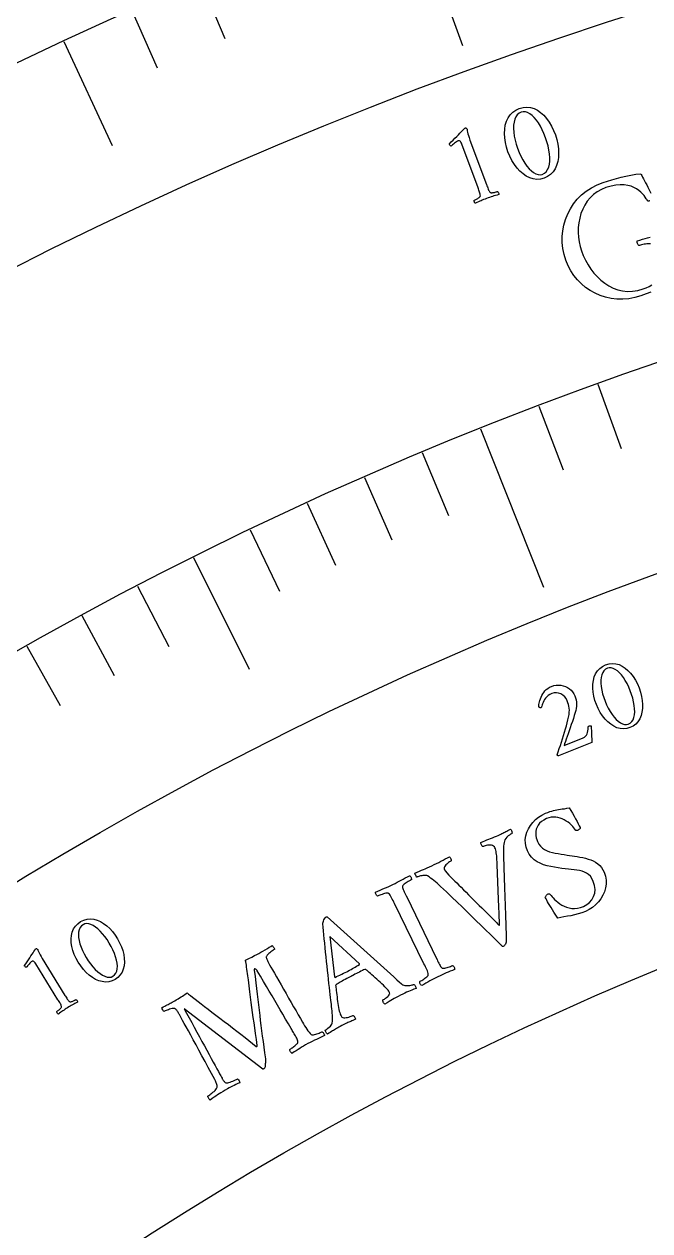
# Model space of a CAD drawing. Header units: millimetres. Extents: x -50 to 50, y -50 to 64.
# Drawn here: x -19.54 to -12.93, y 28.45 to 41.2 of the extents above; entities that cross this region are included whole.
import ezdxf

# ---------------------------------------------------------------- set-up
doc = ezdxf.new("R2010")
doc.units = ezdxf.units.MM
for name, color, linetype in [('ENGRAVE', 7, 'Continuous'), ('ENGRAVE_FINE', 8, 'Continuous'), ('TEXT', 5, 'Continuous')]:
    doc.layers.add(name, color=color, linetype=linetype)

msp = doc.modelspace()

# ---------------------------------------------------------------- linework, layer by layer
at = {"layer": 'ENGRAVE'}
for points in [[(-15.4764, 42.5211), (-14.9121, 40.9706)], [(-19.1235, 41.0104), (-18.6121, 39.9138)], [(-14.724, 36.9224), (-14.0573, 35.2505)], [(-17.7536, 35.565), (-17.1641, 34.384)]]:
    msp.add_lwpolyline(points, dxfattribs=at)
for radius in [49, 49, 47.6875, 45.25, 45.25, 43.325, 39.75, 39.75, 37.65, 33.75, 33.75]:
    msp.add_circle((0, 0), radius, dxfattribs=at)
at = {"layer": 'ENGRAVE_FINE'}
for points in [[(-17.6806, 41.6528), (-17.4227, 41.0453)], [(-18.4048, 41.3379), (-18.1364, 40.735)], [(-13.4833, 37.3934), (-13.2391, 36.716)], [(-14.1055, 37.1631), (-13.8501, 36.49)], [(-15.3385, 36.6714), (-15.0607, 36.0072)], [(-15.9489, 36.4101), (-15.66, 35.7506)], [(-16.555, 36.1386), (-16.2551, 35.484)], [(-17.1566, 35.8568), (-16.8458, 35.2074)], [(-18.3458, 35.2632), (-18.0135, 34.6245)], [(-18.9331, 34.9514), (-18.5901, 34.3183)], [(-19.5152, 34.6297), (-19.1617, 34.0025)]]:
    msp.add_lwpolyline(points, dxfattribs=at)
at = {"layer": 'TEXT'}
for points in [[(-14.3138, 40.3052), (-14.2734, 40.316), (-14.2339, 40.3194), (-14.1954, 40.3152), (-14.1579, 40.3037), (-14.1219, 40.2857), (-14.0879, 40.2623), (-14.0558, 40.2335), (-14.0257, 40.1993), (-13.9981, 40.1608), (-13.9734, 40.119), (-13.9516, 40.0741), (-13.9328, 40.0258), (-13.9176, 39.9763), (-13.9068, 39.9275), (-13.9004, 39.8794), (-13.8982, 39.8321), (-13.9006, 39.7865), (-13.9076, 39.7439), (-13.9194, 39.7043), (-13.9358, 39.6676), (-13.9571, 39.635), (-13.9837, 39.6078), (-14.0154, 39.5858), (-14.0524, 39.5691), (-14.0906, 39.5591), (-14.1285, 39.5563), (-14.166, 39.5608), (-14.2032, 39.5726), (-14.2394, 39.5906), (-14.2738, 39.6139), (-14.3064, 39.6424), (-14.3373, 39.6761), (-14.3658, 39.7142), (-14.3912, 39.7555), (-14.4137, 39.8001), (-14.4332, 39.8481), (-14.449, 39.8974), (-14.4604, 39.9461), (-14.4674, 39.9941), (-14.47, 40.0415), (-14.4679, 40.0871), (-14.4609, 40.1298), (-14.4489, 40.1695), (-14.432, 40.2063), (-14.4101, 40.239), (-14.3831, 40.2664), (-14.351, 40.2885), (-14.3138, 40.3052)], [(-14.2929, 40.2652), (-14.3154, 40.2541), (-14.3342, 40.2382), (-14.3493, 40.2173), (-14.3607, 40.1916), (-14.3686, 40.162), (-14.3732, 40.1293), (-14.3744, 40.0936), (-14.3723, 40.0549), (-14.367, 40.0141), (-14.3585, 39.9721), (-14.347, 39.9289), (-14.3324, 39.8845), (-14.3156, 39.8414), (-14.2971, 39.801), (-14.2769, 39.7633), (-14.2551, 39.7282), (-14.2323, 39.6966), (-14.2091, 39.6693), (-14.1856, 39.6463), (-14.1618, 39.6277), (-14.1382, 39.6142), (-14.1154, 39.6067), (-14.0933, 39.6051), (-14.072, 39.6096), (-14.0485, 39.6211), (-14.0291, 39.6376), (-14.014, 39.659), (-14.003, 39.6854), (-13.9959, 39.7157), (-13.9922, 39.7491), (-13.9919, 39.7856), (-13.9951, 39.8251), (-14.0013, 39.8666), (-14.0102, 39.909), (-14.0218, 39.9522), (-14.0361, 39.9963), (-14.0526, 40.0399), (-14.0707, 40.0804), (-14.0903, 40.1178), (-14.1113, 40.1522), (-14.1334, 40.1829), (-14.156, 40.2092), (-14.179, 40.2313), (-14.2026, 40.2491), (-14.2261, 40.2618), (-14.249, 40.2687), (-14.2713, 40.2699), (-14.2929, 40.2652)], [(-14.7491, 39.4685), (-14.9209, 39.9281), (-14.9254, 39.9392), (-14.9299, 39.9482), (-14.9344, 39.9551), (-14.9388, 39.9598), (-14.9434, 39.9627), (-14.9486, 39.9641), (-14.9543, 39.964), (-14.9605, 39.9623), (-14.9676, 39.959), (-14.9761, 39.954), (-14.9859, 39.9472), (-14.9971, 39.9386), (-15.0083, 39.9297), (-15.0179, 39.9217), (-15.0261, 39.9147), (-15.0328, 39.9086), (-15.039, 39.9112), (-15.0441, 39.9146), (-15.048, 39.9191), (-15.0508, 39.9244), (-15.0508, 39.9245), (-15.0509, 39.9247), (-15.051, 39.9251), (-15.0512, 39.9256), (-15.0519, 39.9277), (-15.0521, 39.9296), (-15.0518, 39.9311), (-15.0511, 39.9323), (-15.0316, 39.9516), (-15.0124, 39.9708), (-14.9935, 39.9901), (-14.9747, 40.0094), (-14.9569, 40.0278), (-14.9406, 40.0445), (-14.9258, 40.0596), (-14.9126, 40.073), (-14.9016, 40.084), (-14.8936, 40.0919), (-14.8886, 40.0968), (-14.8865, 40.0986), (-14.8842, 40.0994), (-14.8813, 40.1), (-14.8785, 40.0995), (-14.8759, 40.098), (-14.8733, 40.0955), (-14.871, 40.0926), (-14.8689, 40.0899), (-14.8671, 40.0874), (-14.8655, 40.0852), (-14.8651, 40.0833), (-14.864, 40.0776), (-14.8622, 40.0681), (-14.8596, 40.0549), (-14.8558, 40.0384), (-14.8503, 40.0191), (-14.8432, 39.997), (-14.8343, 39.9722), (-14.6597, 39.5018), (-14.655, 39.4893), (-14.6504, 39.4772), (-14.6459, 39.4655), (-14.6414, 39.4543), (-14.637, 39.444), (-14.6324, 39.4348), (-14.6277, 39.4269), (-14.6228, 39.4202), (-14.6198, 39.418), (-14.6152, 39.4167), (-14.6092, 39.416), (-14.6015, 39.4161), (-14.5931, 39.4168), (-14.5846, 39.4179), (-14.576, 39.4195), (-14.5673, 39.4215), (-14.5592, 39.4236), (-14.5524, 39.4255), (-14.547, 39.4271), (-14.5429, 39.4285), (-14.5403, 39.4263), (-14.5377, 39.4231), (-14.5352, 39.4189), (-14.5328, 39.4137), (-14.5308, 39.4083), (-14.5299, 39.4036), (-14.5299, 39.3994), (-14.5308, 39.3959), (-14.5483, 39.3908), (-14.5649, 39.3858), (-14.5809, 39.381), (-14.596, 39.3764), (-14.6111, 39.3717), (-14.6266, 39.3666), (-14.6427, 39.361), (-14.6592, 39.3549), (-14.675, 39.3489), (-14.69, 39.343), (-14.7042, 39.337), (-14.7176, 39.3312), (-14.7311, 39.3251), (-14.7455, 39.3186), (-14.7609, 39.3116), (-14.7773, 39.3041), (-14.7804, 39.3061), (-14.7831, 39.3093), (-14.7855, 39.3135), (-14.7875, 39.3189), (-14.7891, 39.3244), (-14.7899, 39.3292), (-14.7901, 39.3333), (-14.7896, 39.3367), (-14.7855, 39.3383), (-14.7803, 39.3406), (-14.774, 39.3436), (-14.7665, 39.3473), (-14.7586, 39.3515), (-14.7511, 39.3559), (-14.7439, 39.3606), (-14.7371, 39.3656), (-14.7313, 39.3705), (-14.7274, 39.3749), (-14.7252, 39.3788), (-14.7248, 39.3822), (-14.7255, 39.3905), (-14.727, 39.3996), (-14.7293, 39.4096), (-14.7325, 39.4204), (-14.7362, 39.4319), (-14.7402, 39.4437), (-14.7445, 39.4559), (-14.7491, 39.4685)], [(-13.4024, 34.4302), (-13.366, 34.4411), (-13.3302, 34.4452), (-13.2951, 34.4425), (-13.2606, 34.433), (-13.2274, 34.4177), (-13.1958, 34.3973), (-13.1659, 34.372), (-13.1376, 34.3418), (-13.1115, 34.3076), (-13.0879, 34.2703), (-13.0669, 34.23), (-13.0486, 34.1867), (-13.0334, 34.1421), (-13.0223, 34.0981), (-13.0151, 34.0545), (-13.0119, 34.0115), (-13.0128, 33.9701), (-13.0181, 33.9312), (-13.0276, 33.8948), (-13.0416, 33.8611), (-13.0601, 33.8309), (-13.0835, 33.8054), (-13.1117, 33.7846), (-13.1448, 33.7684), (-13.1793, 33.7583), (-13.2136, 33.7548), (-13.2478, 33.7578), (-13.2819, 33.7675), (-13.3153, 33.7829), (-13.3472, 33.8031), (-13.3776, 33.8281), (-13.4066, 33.8579), (-13.4335, 33.8917), (-13.4578, 33.9285), (-13.4795, 33.9685), (-13.4985, 34.0115), (-13.5142, 34.0559), (-13.5259, 34.0998), (-13.5336, 34.1433), (-13.5372, 34.1862), (-13.5366, 34.2278), (-13.5313, 34.2667), (-13.5216, 34.3032), (-13.5072, 34.3371), (-13.4882, 34.3674), (-13.4644, 34.393), (-13.4358, 34.414), (-13.4024, 34.4302)], [(-13.3823, 34.3944), (-13.4025, 34.3837), (-13.4191, 34.3687), (-13.4323, 34.3494), (-13.442, 34.3257), (-13.4484, 34.2985), (-13.4517, 34.2687), (-13.4518, 34.2362), (-13.4488, 34.2011), (-13.4429, 34.1642), (-13.434, 34.1262), (-13.4224, 34.0873), (-13.4079, 34.0474), (-13.3914, 34.0087), (-13.3735, 33.9725), (-13.3541, 33.9387), (-13.3333, 33.9074), (-13.3117, 33.8793), (-13.29, 33.8552), (-13.268, 33.835), (-13.2459, 33.8187), (-13.2241, 33.807), (-13.2031, 33.8008), (-13.183, 33.8), (-13.1637, 33.8047), (-13.1427, 33.8158), (-13.1256, 33.8313), (-13.1124, 33.8512), (-13.1032, 33.8754), (-13.0975, 33.9032), (-13.095, 33.9336), (-13.0958, 33.9668), (-13.0997, 34.0026), (-13.1065, 34.0401), (-13.1157, 34.0784), (-13.1274, 34.1174), (-13.1416, 34.1571), (-13.1578, 34.1962), (-13.1754, 34.2325), (-13.1941, 34.266), (-13.2142, 34.2967), (-13.2351, 34.3239), (-13.2563, 34.3473), (-13.2779, 34.3667), (-13.2998, 34.3822), (-13.3215, 34.3932), (-13.3425, 34.3988), (-13.3628, 34.3992), (-13.3823, 34.3944)], [(-13.553, 33.788), (-13.553, 33.7729), (-13.5529, 33.7569), (-13.5526, 33.7399), (-13.552, 33.7221), (-13.5513, 33.7042), (-13.5506, 33.6869), (-13.5498, 33.6704), (-13.5491, 33.6545), (-13.5483, 33.6403), (-13.5477, 33.6286), (-13.5472, 33.6194), (-13.5468, 33.6128), (-13.8979, 33.4692), (-13.9, 33.4697), (-13.9023, 33.4706), (-13.9048, 33.4717), (-13.9075, 33.4731), (-13.91, 33.4747), (-13.912, 33.4763), (-13.9135, 33.4779), (-13.9144, 33.4794), (-13.903, 33.5126), (-13.8916, 33.5463), (-13.8801, 33.5807), (-13.8686, 33.6157), (-13.8572, 33.6509), (-13.8462, 33.6857), (-13.8356, 33.7202), (-13.8255, 33.7543), (-13.8161, 33.7874), (-13.8076, 33.8189), (-13.8002, 33.8488), (-13.7937, 33.877), (-13.7885, 33.9051), (-13.7854, 33.9307), (-13.7846, 33.9536), (-13.786, 33.974), (-13.7892, 33.993), (-13.7936, 34.012), (-13.7993, 34.031), (-13.8063, 34.0498), (-13.8185, 34.0741), (-13.8339, 34.0947), (-13.8525, 34.1115), (-13.8742, 34.1246), (-13.8978, 34.1332), (-13.9217, 34.1364), (-13.946, 34.1342), (-13.9706, 34.1267), (-13.9901, 34.1175), (-14.0074, 34.1065), (-14.0224, 34.0938), (-14.0352, 34.0795), (-14.046, 34.0644), (-14.0552, 34.0495), (-14.0628, 34.0349), (-14.0688, 34.0204), (-14.0735, 34.007), (-14.0771, 33.9956), (-14.0796, 33.9862), (-14.0811, 33.9787), (-14.0845, 33.9778), (-14.0883, 33.9777), (-14.0925, 33.9784), (-14.0971, 33.98), (-14.1014, 33.9819), (-14.1047, 33.9837), (-14.1069, 33.9854), (-14.1081, 33.987), (-14.1081, 33.9935), (-14.1074, 34.0021), (-14.106, 34.013), (-14.1039, 34.0261), (-14.1008, 34.0406), (-14.0964, 34.0561), (-14.0907, 34.0723), (-14.0837, 34.0894), (-14.0755, 34.1066), (-14.0658, 34.1234), (-14.0547, 34.1396), (-14.0423, 34.1553), (-14.0282, 34.1699), (-14.0123, 34.1827), (-13.9944, 34.1938), (-13.9747, 34.2031), (-13.9498, 34.2115), (-13.9247, 34.2164), (-13.8994, 34.2177), (-13.8741, 34.2154), (-13.8494, 34.2101), (-13.8262, 34.2021), (-13.8043, 34.1915), (-13.7839, 34.1782), (-13.7655, 34.1627), (-13.7499, 34.1454), (-13.737, 34.1262), (-13.7268, 34.1051), (-13.719, 34.083), (-13.7135, 34.0608), (-13.7103, 34.0385), (-13.7093, 34.016), (-13.7102, 33.9935), (-13.7129, 33.971), (-13.7172, 33.9486), (-13.7233, 33.9263), (-13.7326, 33.8966), (-13.7425, 33.8657), (-13.7532, 33.8337), (-13.7644, 33.8006), (-13.7759, 33.7674), (-13.7871, 33.7352), (-13.7979, 33.7041), (-13.8085, 33.674), (-13.8183, 33.6459), (-13.8271, 33.6208), (-13.8348, 33.5986), (-13.8414, 33.5793), (-13.6393, 33.6619), (-13.6254, 33.6689), (-13.6138, 33.6779), (-13.6045, 33.6886), (-13.5976, 33.7013), (-13.5925, 33.7161), (-13.5888, 33.7333), (-13.5864, 33.7529), (-13.5854, 33.775), (-13.585, 33.7783), (-13.5834, 33.7813), (-13.5805, 33.7838), (-13.5764, 33.7859), (-13.5745, 33.7865), (-13.572, 33.7871), (-13.5689, 33.7876), (-13.5651, 33.788), (-13.5613, 33.7883), (-13.558, 33.7884), (-13.5552, 33.7883), (-13.553, 33.788)], [(-14.0374, 32.8633), (-14.0136, 32.8731), (-13.9916, 32.8812), (-13.9715, 32.8878), (-13.9531, 32.8928), (-13.9354, 32.8968), (-13.9173, 32.9004), (-13.8987, 32.9036), (-13.8798, 32.9063), (-13.8596, 32.9091), (-13.8371, 32.9124), (-13.8123, 32.9161), (-13.7853, 32.9203), (-13.7683, 32.8923), (-13.7515, 32.8636), (-13.735, 32.8341), (-13.7189, 32.804), (-13.7039, 32.7754), (-13.6912, 32.7506), (-13.6806, 32.7297), (-13.6722, 32.7125), (-13.6708, 32.7088), (-13.6713, 32.7048), (-13.6739, 32.7006), (-13.6784, 32.6961), (-13.6837, 32.6919), (-13.6887, 32.6884), (-13.6932, 32.6856), (-13.6974, 32.6836), (-13.7028, 32.6818), (-13.7079, 32.681), (-13.7128, 32.6812), (-13.7174, 32.6825), (-13.7259, 32.6962), (-13.7365, 32.7103), (-13.7492, 32.725), (-13.764, 32.7401), (-13.7804, 32.755), (-13.7982, 32.7689), (-13.8174, 32.7817), (-13.8379, 32.7935), (-13.8594, 32.8038), (-13.8817, 32.812), (-13.9048, 32.8181), (-13.9287, 32.8222), (-13.9531, 32.8235), (-13.9775, 32.8215), (-14.002, 32.816), (-14.0266, 32.8072), (-14.056, 32.7926), (-14.0806, 32.7762), (-14.1003, 32.7579), (-14.1153, 32.7378), (-14.1262, 32.7165), (-14.1338, 32.6947), (-14.1382, 32.6725), (-14.1394, 32.6499), (-14.1379, 32.6276), (-14.1345, 32.6063), (-14.1293, 32.5861), (-14.1222, 32.5669), (-14.1075, 32.5387), (-14.09, 32.5149), (-14.0695, 32.4952), (-14.0461, 32.4799), (-14.0204, 32.4677), (-13.9931, 32.4576), (-13.9641, 32.4495), (-13.9335, 32.4436), (-13.902, 32.4386), (-13.8703, 32.4334), (-13.8384, 32.428), (-13.8064, 32.4224), (-13.7819, 32.4187), (-13.7563, 32.4147), (-13.7294, 32.4106), (-13.7013, 32.4063), (-13.6726, 32.4014), (-13.644, 32.3955), (-13.6155, 32.3887), (-13.5871, 32.3809), (-13.5594, 32.3715), (-13.5332, 32.3601), (-13.5084, 32.3465), (-13.4851, 32.3308), (-13.4639, 32.3127), (-13.4454, 32.2917), (-13.4296, 32.2678), (-13.4165, 32.2411), (-13.4027, 32.1997), (-13.3956, 32.1583), (-13.3952, 32.117), (-13.4015, 32.0758), (-13.4136, 32.0356), (-13.4304, 31.9976), (-13.4519, 31.9617), (-13.4781, 31.9279), (-13.5081, 31.8971), (-13.5409, 31.8703), (-13.5767, 31.8473), (-13.6153, 31.8282), (-13.6532, 31.8132), (-13.6914, 31.8006), (-13.7297, 31.7904), (-13.7683, 31.7826), (-13.806, 31.776), (-13.8415, 31.7693), (-13.8748, 31.7626), (-13.906, 31.7559), (-13.9205, 31.7768), (-13.935, 31.7986), (-13.9496, 31.8214), (-13.9643, 31.845), (-13.9785, 31.8684), (-13.9916, 31.8903), (-14.0036, 31.911), (-14.0146, 31.9302), (-14.024, 31.947), (-14.0313, 31.9603), (-14.0365, 31.9702), (-14.0395, 31.9766), (-14.0372, 31.9821), (-14.0344, 31.9874), (-14.0311, 31.9926), (-14.0275, 31.9976), (-14.0235, 32.0022), (-14.019, 32.0061), (-14.0142, 32.0095), (-14.0089, 32.0122), (-14.0023, 32.014), (-13.9962, 32.0136), (-13.9907, 32.0108), (-13.9858, 32.0057), (-13.9776, 31.9951), (-13.9673, 31.983), (-13.9549, 31.9694), (-13.9403, 31.9544), (-13.9237, 31.9388), (-13.9053, 31.9237), (-13.885, 31.909), (-13.8629, 31.8948), (-13.8391, 31.8821), (-13.8139, 31.872), (-13.7874, 31.8644), (-13.7594, 31.8593), (-13.7301, 31.8579), (-13.6995, 31.861), (-13.6675, 31.8686), (-13.6342, 31.8809), (-13.6004, 31.899), (-13.5714, 31.9222), (-13.5474, 31.9505), (-13.5282, 31.9839), (-13.5159, 32.021), (-13.5124, 32.0602), (-13.5178, 32.1015), (-13.5321, 32.145), (-13.5466, 32.1745), (-13.5633, 32.1989), (-13.5821, 32.2183), (-13.6031, 32.2327), (-13.6259, 32.2435), (-13.6504, 32.2522), (-13.6766, 32.2588), (-13.7045, 32.2633), (-13.7337, 32.2668), (-13.764, 32.2702), (-13.7953, 32.2736), (-13.8277, 32.277), (-13.8644, 32.2821), (-13.902, 32.2877), (-13.9405, 32.294), (-13.9799, 32.3009), (-14.0189, 32.3096), (-14.0563, 32.3211), (-14.0921, 32.3355), (-14.1262, 32.3527), (-14.1575, 32.3738), (-14.1846, 32.3997), (-14.2076, 32.4305), (-14.2263, 32.4661), (-14.2407, 32.5063), (-14.2485, 32.5462), (-14.2498, 32.586), (-14.2444, 32.6255), (-14.2333, 32.6638), (-14.2174, 32.7002), (-14.1967, 32.7347), (-14.1713, 32.7671), (-14.142, 32.7967), (-14.1099, 32.8226), (-14.0751, 32.8448), (-14.0374, 32.8633)], [(-15.2368, 32.3097), (-15.212, 32.3216), (-15.1877, 32.3335), (-15.164, 32.3456), (-15.1407, 32.3577), (-15.1178, 32.3697), (-15.0951, 32.3816), (-15.0724, 32.3932), (-15.05, 32.4047), (-15.0469, 32.4015), (-15.0436, 32.3966), (-15.0402, 32.3901), (-15.0365, 32.382), (-15.0336, 32.3738), (-15.032, 32.3675), (-15.0318, 32.363), (-15.0331, 32.3602), (-15.0372, 32.358), (-15.0431, 32.3544), (-15.0508, 32.3494), (-15.0603, 32.3429), (-15.0705, 32.3353), (-15.08, 32.3272), (-15.0888, 32.3184), (-15.097, 32.309), (-15.1032, 32.2991), (-15.1062, 32.289), (-15.106, 32.2786), (-15.1026, 32.268), (-15.0936, 32.2533), (-15.078, 32.2337), (-15.0558, 32.2093), (-15.0272, 32.1799), (-15.0119, 32.1648), (-14.9942, 32.1474), (-14.9742, 32.1277), (-14.9518, 32.1057), (-14.9277, 32.082), (-14.9024, 32.057), (-14.876, 32.0308), (-14.8485, 32.0034), (-14.8204, 31.9754), (-14.7922, 31.9474), (-14.7639, 31.9194), (-14.7356, 31.8914), (-14.7078, 31.864), (-14.6813, 31.8377), (-14.656, 31.8124), (-14.6318, 31.7882), (-14.6094, 31.7656), (-14.5892, 31.7452), (-14.5711, 31.7268), (-14.5552, 31.7107), (-14.5421, 31.6973), (-14.5322, 31.6875), (-14.5258, 31.6811), (-14.5226, 31.6781), (-14.5226, 31.6845), (-14.5229, 31.6959), (-14.5234, 31.7125), (-14.5242, 31.7342), (-14.5251, 31.7602), (-14.5263, 31.7893), (-14.5277, 31.8218), (-14.5293, 31.8576), (-14.531, 31.8959), (-14.5327, 31.9363), (-14.5345, 31.9785), (-14.5363, 32.0228), (-14.5381, 32.0682), (-14.5399, 32.1139), (-14.5417, 32.16), (-14.5434, 32.2064), (-14.5452, 32.2523), (-14.5469, 32.2968), (-14.5484, 32.3399), (-14.55, 32.3817), (-14.5507, 32.3974), (-14.5519, 32.4134), (-14.5537, 32.4295), (-14.5561, 32.4458), (-14.559, 32.4615), (-14.5623, 32.4755), (-14.5661, 32.488), (-14.5704, 32.4988), (-14.5769, 32.5098), (-14.5854, 32.518), (-14.5959, 32.5236), (-14.6083, 32.5263), (-14.6217, 32.5272), (-14.6351, 32.5268), (-14.6484, 32.5254), (-14.6617, 32.5228), (-14.6739, 32.5197), (-14.6839, 32.5169), (-14.6918, 32.5144), (-14.6976, 32.5121), (-14.7015, 32.5133), (-14.7054, 32.5167), (-14.7094, 32.5223), (-14.7134, 32.5301), (-14.7166, 32.5384), (-14.7185, 32.5456), (-14.7189, 32.5518), (-14.7179, 32.5568), (-14.6965, 32.5655), (-14.6757, 32.5738), (-14.6554, 32.5817), (-14.6356, 32.5893), (-14.6159, 32.5969), (-14.5958, 32.605), (-14.5751, 32.6138), (-14.554, 32.623), (-14.5368, 32.6307), (-14.5215, 32.6377), (-14.5081, 32.644), (-14.4966, 32.6495), (-14.4862, 32.6546), (-14.4759, 32.6598), (-14.4657, 32.6651), (-14.4557, 32.6704), (-14.4452, 32.676), (-14.4334, 32.6821), (-14.4205, 32.6887), (-14.4064, 32.6959), (-14.4034, 32.6925), (-14.4003, 32.6874), (-14.3972, 32.6805), (-14.3939, 32.6718), (-14.3912, 32.6632), (-14.3897, 32.6569), (-14.3895, 32.6529), (-14.3905, 32.6511), (-14.3965, 32.6478), (-14.4052, 32.6422), (-14.4166, 32.6343), (-14.4305, 32.6241), (-14.4445, 32.6121), (-14.456, 32.5989), (-14.4649, 32.5846), (-14.4713, 32.569), (-14.4746, 32.5559), (-14.4773, 32.5383), (-14.4792, 32.5163), (-14.4804, 32.4898), (-14.4811, 32.4616), (-14.4813, 32.4341), (-14.4809, 32.4074), (-14.4801, 32.3815), (-14.4782, 32.3215), (-14.4762, 32.264), (-14.4742, 32.2091), (-14.4723, 32.1567), (-14.4704, 32.106), (-14.4686, 32.0562), (-14.4669, 32.0072), (-14.4654, 31.9592), (-14.4638, 31.9111), (-14.4622, 31.8621), (-14.4604, 31.8122), (-14.4585, 31.7614), (-14.4566, 31.7088), (-14.4547, 31.6533), (-14.4528, 31.5951), (-14.451, 31.534), (-14.4511, 31.5176), (-14.4525, 31.5035), (-14.4552, 31.4915), (-14.4593, 31.4817), (-14.4645, 31.4736), (-14.4703, 31.4669), (-14.4769, 31.4614), (-14.4841, 31.4573), (-14.4866, 31.4569), (-14.4895, 31.4578), (-14.4927, 31.4601), (-14.4964, 31.4637), (-14.5, 31.4677), (-14.5034, 31.471), (-14.5064, 31.4736), (-14.5092, 31.4755), (-14.5643, 31.5299), (-14.6176, 31.5824), (-14.6692, 31.633), (-14.7189, 31.6817), (-14.7679, 31.7297), (-14.8175, 31.7781), (-14.8675, 31.8267), (-14.918, 31.8757), (-14.9703, 31.926), (-15.0255, 31.9787), (-15.0838, 32.0336), (-15.145, 32.0909), (-15.1637, 32.1085), (-15.1818, 32.125), (-15.1993, 32.1404), (-15.2161, 32.1547), (-15.2327, 32.1679), (-15.2494, 32.1802), (-15.2662, 32.1914), (-15.2832, 32.2016), (-15.2907, 32.2052), (-15.2994, 32.2075), (-15.3094, 32.2085), (-15.3207, 32.2082), (-15.3325, 32.2069), (-15.3439, 32.2051), (-15.355, 32.2028), (-15.3656, 32.1999), (-15.3754, 32.1969), (-15.3837, 32.1941), (-15.3905, 32.1915), (-15.396, 32.1892), (-15.3973, 32.1901), (-15.3996, 32.1938), (-15.403, 32.2001), (-15.4074, 32.209), (-15.4116, 32.2182), (-15.4146, 32.2251), (-15.4162, 32.2297), (-15.4164, 32.2319), (-15.3906, 32.2433), (-15.367, 32.2534), (-15.3455, 32.2624), (-15.3263, 32.2702), (-15.3071, 32.2781), (-15.2858, 32.2873), (-15.2624, 32.2979), (-15.2368, 32.3097)], [(-15.6473, 32.1129), (-15.625, 32.124), (-15.603, 32.1352), (-15.5815, 32.1465), (-15.5604, 32.158), (-15.5393, 32.1695), (-15.5176, 32.1812), (-15.4954, 32.1931), (-15.4726, 32.205), (-15.4682, 32.2027), (-15.4641, 32.1988), (-15.4603, 32.1933), (-15.4569, 32.1862), (-15.4541, 32.1789), (-15.4524, 32.1724), (-15.4517, 32.1669), (-15.4521, 32.1623), (-15.4577, 32.1594), (-15.4651, 32.1553), (-15.4742, 32.15), (-15.4853, 32.1435), (-15.4969, 32.1363), (-15.508, 32.129), (-15.5186, 32.1216), (-15.5286, 32.1141), (-15.5371, 32.1068), (-15.543, 32.1001), (-15.5463, 32.0939), (-15.5469, 32.0883), (-15.545, 32.0791), (-15.5421, 32.069), (-15.5381, 32.058), (-15.5331, 32.046), (-15.5274, 32.0334), (-15.5213, 32.0202), (-15.5149, 32.0065), (-15.5081, 31.9923), (-15.5069, 31.99), (-15.5058, 31.9878), (-15.5047, 31.9855), (-15.5036, 31.9832), (-15.5025, 31.9809), (-15.5014, 31.9786), (-15.5003, 31.9763), (-15.4992, 31.974), (-15.1911, 31.3386), (-15.19, 31.3363), (-15.1889, 31.334), (-15.1878, 31.3317), (-15.1867, 31.3294), (-15.1856, 31.3271), (-15.1845, 31.3248), (-15.1834, 31.3226), (-15.1823, 31.3203), (-15.1754, 31.3062), (-15.1687, 31.2927), (-15.1623, 31.28), (-15.156, 31.2681), (-15.1499, 31.2571), (-15.1439, 31.2474), (-15.1379, 31.2389), (-15.1319, 31.2318), (-15.1275, 31.2293), (-15.1208, 31.2282), (-15.112, 31.2283), (-15.101, 31.2298), (-15.0889, 31.2322), (-15.0766, 31.2352), (-15.0642, 31.2389), (-15.0516, 31.2433), (-15.0399, 31.2477), (-15.0303, 31.2514), (-15.0227, 31.2545), (-15.0172, 31.257), (-15.0134, 31.2544), (-15.0095, 31.2504), (-15.0056, 31.245), (-15.0016, 31.2382), (-14.9983, 31.2311), (-14.9963, 31.2248), (-14.9958, 31.2192), (-14.9966, 31.2143), (-15.0198, 31.205), (-15.0424, 31.1958), (-15.0645, 31.1867), (-15.0861, 31.1777), (-15.1075, 31.1686), (-15.1291, 31.159), (-15.1507, 31.149), (-15.1725, 31.1386), (-15.1937, 31.1281), (-15.2149, 31.1172), (-15.2361, 31.1059), (-15.2574, 31.0943), (-15.2787, 31.0823), (-15.3002, 31.0702), (-15.3218, 31.0578), (-15.3436, 31.0452), (-15.348, 31.0475), (-15.352, 31.0514), (-15.3558, 31.0569), (-15.3594, 31.0639), (-15.3622, 31.0712), (-15.364, 31.0776), (-15.3648, 31.0831), (-15.3646, 31.0877), (-15.3592, 31.0906), (-15.3521, 31.0946), (-15.3432, 31.0999), (-15.3326, 31.1064), (-15.3213, 31.1136), (-15.3106, 31.1212), (-15.3004, 31.1291), (-15.2907, 31.1374), (-15.2826, 31.1452), (-15.2771, 31.1521), (-15.2742, 31.1578), (-15.274, 31.1625), (-15.2761, 31.1736), (-15.2795, 31.1857), (-15.2843, 31.1989), (-15.2903, 31.213), (-15.2972, 31.2279), (-15.3044, 31.2433), (-15.3121, 31.2593), (-15.3201, 31.2757), (-15.6308, 31.9099), (-15.6389, 31.9264), (-15.6469, 31.9423), (-15.6547, 31.9578), (-15.6624, 31.9727), (-15.6701, 31.9864), (-15.6777, 31.9984), (-15.6853, 32.0087), (-15.6929, 32.0172), (-15.6971, 32.0204), (-15.7036, 32.0218), (-15.7125, 32.0214), (-15.7237, 32.019), (-15.7361, 32.0156), (-15.7487, 32.0117), (-15.7614, 32.0074), (-15.7743, 32.0026), (-15.7863, 31.998), (-15.7961, 31.994), (-15.8039, 31.9907), (-15.8096, 31.988), (-15.8134, 31.9906), (-15.8174, 31.9946), (-15.8214, 31.9999), (-15.8255, 32.0066), (-15.8289, 32.0137), (-15.8309, 32.02), (-15.8315, 32.0256), (-15.8306, 32.0306), (-15.807, 32.0412), (-15.7835, 32.0516), (-15.7602, 32.0619), (-15.7371, 32.0719), (-15.7141, 32.0819), (-15.6915, 32.0921), (-15.6693, 32.1024), (-15.6473, 32.1129)], [(-18.9456, 31.7195), (-18.9114, 31.7364), (-18.8768, 31.7464), (-18.8418, 31.7496), (-18.8062, 31.7459), (-18.7709, 31.7363), (-18.7364, 31.7215), (-18.7027, 31.7015), (-18.6698, 31.6764), (-18.6383, 31.647), (-18.6088, 31.6142), (-18.5815, 31.5779), (-18.5561, 31.5383), (-18.5338, 31.4969), (-18.5155, 31.4553), (-18.5011, 31.4136), (-18.4908, 31.3717), (-18.4848, 31.3307), (-18.4835, 31.2914), (-18.4869, 31.254), (-18.495, 31.2184), (-18.5083, 31.1856), (-18.5271, 31.1565), (-18.5515, 31.1313), (-18.5814, 31.1099), (-18.6137, 31.0941), (-18.647, 31.0849), (-18.6812, 31.0823), (-18.7165, 31.0861), (-18.7519, 31.0957), (-18.7867, 31.1103), (-18.8209, 31.1299), (-18.8544, 31.1545), (-18.8866, 31.1833), (-18.9167, 31.2156), (-18.9447, 31.2514), (-18.9706, 31.2907), (-18.9935, 31.3318), (-19.0123, 31.3732), (-19.0271, 31.4148), (-19.0379, 31.4565), (-19.0442, 31.4976), (-19.0455, 31.5369), (-19.0419, 31.5744), (-19.0334, 31.6103), (-19.0197, 31.6433), (-19.0005, 31.6725), (-18.9758, 31.698), (-18.9456, 31.7195)], [(-16.2947, 30.8232), (-16.2951, 30.826), (-16.296, 30.8343), (-16.2976, 30.8481), (-16.2999, 30.8674), (-16.3027, 30.8915), (-16.3061, 30.9195), (-16.3099, 30.9514), (-16.3142, 30.9872), (-16.3188, 31.0261), (-16.3235, 31.0673), (-16.3282, 31.1106), (-16.3329, 31.1563), (-16.3378, 31.2033), (-16.3428, 31.251), (-16.3479, 31.2993), (-16.3533, 31.3482), (-16.3586, 31.3969), (-16.3636, 31.4447), (-16.3685, 31.4915), (-16.3733, 31.5373), (-16.3777, 31.5813), (-16.3818, 31.6225), (-16.3855, 31.6611), (-16.389, 31.697), (-16.3882, 31.7053), (-16.3858, 31.7149), (-16.3817, 31.7258), (-16.376, 31.738), (-16.3697, 31.7496), (-16.3636, 31.7587), (-16.3578, 31.7653), (-16.3523, 31.7693), (-16.3508, 31.77), (-16.3497, 31.7704), (-16.3487, 31.7706), (-16.348, 31.7705), (-16.3473, 31.7704), (-16.3462, 31.7703), (-16.3448, 31.7702), (-16.343, 31.7702), (-15.6391, 31.1364), (-15.6048, 31.1048), (-15.5789, 31.0813), (-15.5616, 31.0658), (-15.5529, 31.0584), (-15.5442, 31.0527), (-15.534, 31.0484), (-15.5223, 31.0456), (-15.5091, 31.0443), (-15.4954, 31.0441), (-15.4821, 31.0448), (-15.4692, 31.0463), (-15.4568, 31.0486), (-15.4457, 31.0512), (-15.437, 31.0535), (-15.4305, 31.0555), (-15.4263, 31.0571), (-15.4216, 31.0541), (-15.4174, 31.0495), (-15.4135, 31.0435), (-15.4101, 31.0359), (-15.4073, 31.0283), (-15.4053, 31.0224), (-15.4041, 31.0181), (-15.4037, 31.0154), (-15.4257, 31.0063), (-15.4465, 30.9977), (-15.4661, 30.9895), (-15.4845, 30.9818), (-15.5031, 30.9738), (-15.5232, 30.9645), (-15.5449, 30.9542), (-15.5681, 30.9427), (-15.5925, 30.9303), (-15.6145, 30.9186), (-15.6342, 30.9078), (-15.6516, 30.8977), (-15.669, 30.8874), (-15.6884, 30.876), (-15.7099, 30.8633), (-15.7335, 30.8495), (-15.7379, 30.8517), (-15.742, 30.8556), (-15.7459, 30.861), (-15.7495, 30.8679), (-15.7523, 30.8752), (-15.754, 30.8818), (-15.7544, 30.8875), (-15.7535, 30.8925), (-15.746, 30.8967), (-15.737, 30.9026), (-15.7264, 30.91), (-15.7143, 30.9191), (-15.7026, 30.9286), (-15.6935, 30.9375), (-15.6868, 30.9457), (-15.6826, 30.9532), (-15.6818, 30.9581), (-15.6823, 30.9638), (-15.6841, 30.9702), (-15.6873, 30.9774), (-15.692, 30.9851), (-15.699, 30.9945), (-15.7085, 31.0056), (-15.7204, 31.0185), (-15.7341, 31.0327), (-15.749, 31.0475), (-15.7651, 31.063), (-15.7824, 31.0792), (-15.8002, 31.0956), (-15.8179, 31.1117), (-15.8354, 31.1276), (-15.8528, 31.1431), (-15.8694, 31.1578), (-15.8845, 31.1712), (-15.898, 31.1832), (-15.9101, 31.1938), (-15.9199, 31.2025), (-15.9269, 31.2087), (-15.9312, 31.2124), (-15.9326, 31.2137), (-15.9329, 31.2138), (-15.9337, 31.214), (-15.9351, 31.2145), (-15.9371, 31.2151), (-15.9393, 31.2157), (-15.9413, 31.2159), (-15.9431, 31.2157), (-15.9447, 31.2151), (-15.9571, 31.2096), (-15.9706, 31.2033), (-15.9854, 31.196), (-16.0015, 31.1879), (-16.0178, 31.1796), (-16.0336, 31.1715), (-16.0488, 31.1636), (-16.0634, 31.1561), (-16.0672, 31.1541), (-16.0709, 31.1522), (-16.0747, 31.1503), (-16.0785, 31.1483), (-16.0822, 31.1464), (-16.0856, 31.1446), (-16.0889, 31.1429), (-16.0921, 31.1413), (-16.1138, 31.13), (-16.1338, 31.1194), (-16.1521, 31.1097), (-16.1686, 31.1007), (-16.1853, 31.0913), (-16.204, 31.0805), (-16.2249, 31.0683), (-16.2479, 31.0545), (-16.2487, 31.0539), (-16.2495, 31.053), (-16.2504, 31.0516), (-16.2513, 31.0499), (-16.2521, 31.0482), (-16.2526, 31.047), (-16.253, 31.0463), (-16.2531, 31.0461), (-16.2528, 31.0438), (-16.252, 31.0371), (-16.2506, 31.0259), (-16.2487, 31.0102), (-16.2464, 30.9914), (-16.2439, 30.9709), (-16.2412, 30.9487), (-16.2383, 30.9248), (-16.2353, 30.9005), (-16.2321, 30.8771), (-16.2288, 30.8546), (-16.2254, 30.833), (-16.2221, 30.8118), (-16.2183, 30.7927), (-16.2141, 30.7758), (-16.2094, 30.761), (-16.2047, 30.7481), (-16.2002, 30.7367), (-16.1959, 30.7269), (-16.1918, 30.7186), (-16.1863, 30.7116), (-16.1783, 30.7069), (-16.1678, 30.7045), (-16.155, 30.7045), (-16.141, 30.7062), (-16.1273, 30.7088), (-16.1138, 30.7123), (-16.1006, 30.7168), (-16.0888, 30.7213), (-16.0796, 30.725), (-16.0728, 30.7278), (-16.0686, 30.7298), (-16.066, 30.7282), (-16.0627, 30.725), (-16.0588, 30.72), (-16.0543, 30.7134), (-16.05, 30.7062), (-16.0467, 30.6999), (-16.0446, 30.6942), (-16.0436, 30.6893), (-16.0576, 30.6829), (-16.0706, 30.6771), (-16.0826, 30.6718), (-16.0935, 30.667), (-16.1039, 30.6625), (-16.1143, 30.658), (-16.1248, 30.6535), (-16.1352, 30.6489), (-16.1463, 30.6439), (-16.159, 30.6378), (-16.1731, 30.6307), (-16.1887, 30.6226), (-16.2043, 30.6142), (-16.2185, 30.6063), (-16.2313, 30.599), (-16.2428, 30.5921), (-16.2535, 30.5854), (-16.2642, 30.5787), (-16.2749, 30.5721), (-16.2856, 30.5654), (-16.2971, 30.5584), (-16.31, 30.5505), (-16.3244, 30.5418), (-16.3403, 30.5324), (-16.3428, 30.534), (-16.3458, 30.5374), (-16.3493, 30.5425), (-16.3532, 30.5495), (-16.357, 30.5569), (-16.3598, 30.5635), (-16.3617, 30.5693), (-16.3626, 30.5742), (-16.355, 30.5788), (-16.3456, 30.5855), (-16.3342, 30.5942), (-16.321, 30.6051), (-16.3085, 30.6167), (-16.2992, 30.628), (-16.2931, 30.6388), (-16.2903, 30.6493), (-16.2873, 30.6696), (-16.2856, 30.6903), (-16.2852, 30.7114), (-16.2861, 30.733), (-16.2878, 30.7549), (-16.2897, 30.7773), (-16.2921, 30.8), (-16.2947, 30.8232)], [(-18.9198, 31.6876), (-18.9379, 31.6737), (-18.9518, 31.6561), (-18.9616, 31.6349), (-18.9672, 31.6099), (-18.969, 31.582), (-18.9672, 31.5521), (-18.962, 31.52), (-18.9532, 31.4859), (-18.9412, 31.4505), (-18.9262, 31.4145), (-18.9082, 31.3781), (-18.8872, 31.3411), (-18.8646, 31.3057), (-18.8409, 31.273), (-18.8162, 31.2429), (-18.7905, 31.2155), (-18.7645, 31.1914), (-18.739, 31.1712), (-18.714, 31.155), (-18.6894, 31.1426), (-18.666, 31.1347), (-18.6443, 31.1321), (-18.6243, 31.1347), (-18.6061, 31.1424), (-18.5872, 31.1569), (-18.5729, 31.1751), (-18.5632, 31.1969), (-18.5582, 31.2223), (-18.5572, 31.2506), (-18.5598, 31.281), (-18.5661, 31.3136), (-18.5759, 31.3483), (-18.5889, 31.3842), (-18.6043, 31.4204), (-18.6224, 31.4568), (-18.6429, 31.4936), (-18.6655, 31.5295), (-18.6888, 31.5624), (-18.7129, 31.5923), (-18.7378, 31.6192), (-18.7629, 31.6426), (-18.7877, 31.6621), (-18.8122, 31.6777), (-18.8364, 31.6893), (-18.8596, 31.6965), (-18.8813, 31.6986), (-18.9014, 31.6956), (-18.9198, 31.6876)], [(-16.3144, 31.564), (-16.2637, 31.1361), (-16.2636, 31.1359), (-16.2631, 31.1354), (-16.2624, 31.1346), (-16.2614, 31.1335), (-16.2603, 31.1324), (-16.2593, 31.1317), (-16.2584, 31.1315), (-16.2576, 31.1316), (-16.2422, 31.1388), (-16.2254, 31.1468), (-16.2072, 31.1556), (-16.1877, 31.1652), (-16.1685, 31.1747), (-16.1514, 31.1833), (-16.1362, 31.191), (-16.1231, 31.1977), (-16.1062, 31.2065), (-16.0902, 31.2151), (-16.0752, 31.2235), (-16.0611, 31.2315), (-16.0472, 31.2397), (-16.0326, 31.2481), (-16.0173, 31.2569), (-16.0013, 31.266), (-16.0001, 31.267), (-15.9994, 31.2682), (-15.9992, 31.2698), (-15.9995, 31.2717), (-16, 31.2735), (-16.0004, 31.2748), (-16.0006, 31.2756), (-16.0007, 31.2759)], [(-19.1845, 30.8959), (-19.4197, 31.2748), (-19.4257, 31.2839), (-19.4314, 31.2911), (-19.4366, 31.2965), (-19.4413, 31.2999), (-19.446, 31.3017), (-19.4509, 31.302), (-19.4559, 31.3008), (-19.4611, 31.2982), (-19.4669, 31.294), (-19.4736, 31.288), (-19.4812, 31.2802), (-19.4896, 31.2705), (-19.4979, 31.2606), (-19.5051, 31.2517), (-19.5111, 31.244), (-19.516, 31.2374), (-19.522, 31.2386), (-19.5272, 31.2407), (-19.5315, 31.244), (-19.5349, 31.2482), (-19.5349, 31.2483), (-19.5351, 31.2485), (-19.5352, 31.2488), (-19.5355, 31.2492), (-19.5365, 31.251), (-19.537, 31.2526), (-19.537, 31.254), (-19.5366, 31.2552), (-19.5227, 31.2759), (-19.509, 31.2965), (-19.4955, 31.3171), (-19.4823, 31.3376), (-19.4696, 31.3572), (-19.4581, 31.3751), (-19.4476, 31.3911), (-19.4382, 31.4054), (-19.4304, 31.4172), (-19.4247, 31.4258), (-19.4211, 31.431), (-19.4196, 31.4329), (-19.4176, 31.4341), (-19.4151, 31.4352), (-19.4126, 31.4352), (-19.4099, 31.4344), (-19.4072, 31.4326), (-19.4046, 31.4304), (-19.4023, 31.4283), (-19.4002, 31.4265), (-19.3984, 31.4248), (-19.3977, 31.4231), (-19.3957, 31.4183), (-19.3924, 31.4102), (-19.3877, 31.3988), (-19.3814, 31.3848), (-19.3731, 31.3686), (-19.3627, 31.3502), (-19.3504, 31.3297), (-19.1107, 30.9416), (-19.1043, 30.9312), (-19.098, 30.9212), (-19.0919, 30.9117), (-19.0859, 30.9025), (-19.0801, 30.8941), (-19.0744, 30.8867), (-19.0687, 30.8805), (-19.0632, 30.8754), (-19.0602, 30.874), (-19.0559, 30.8736), (-19.0503, 30.8741), (-19.0435, 30.8756), (-19.0361, 30.8777), (-19.0287, 30.8802), (-19.0213, 30.8832), (-19.014, 30.8865), (-19.0072, 30.8898), (-19.0015, 30.8927), (-18.9969, 30.8951), (-18.9935, 30.8971), (-18.9908, 30.8956), (-18.9879, 30.8932), (-18.985, 30.8899), (-18.9818, 30.8857), (-18.9791, 30.8813), (-18.9774, 30.8772), (-18.9767, 30.8735), (-18.9769, 30.8702), (-18.9915, 30.8625), (-19.0055, 30.8551), (-19.0188, 30.848), (-19.0315, 30.8412), (-19.0441, 30.8343), (-19.057, 30.8269), (-19.0703, 30.8191), (-19.084, 30.8107), (-19.097, 30.8026), (-19.1093, 30.7946), (-19.1209, 30.7868), (-19.1318, 30.7791), (-19.1427, 30.7713), (-19.1544, 30.7629), (-19.1669, 30.7539), (-19.1802, 30.7443), (-19.1832, 30.7456), (-19.1862, 30.7479), (-19.1891, 30.7512), (-19.1919, 30.7557), (-19.1942, 30.7603), (-19.1959, 30.7645), (-19.1968, 30.7681), (-19.1969, 30.7711), (-19.1936, 30.7733), (-19.1894, 30.7763), (-19.1843, 30.7801), (-19.1782, 30.7848), (-19.172, 30.7899), (-19.166, 30.7952), (-19.1605, 30.8007), (-19.1553, 30.8064), (-19.151, 30.8118), (-19.1483, 30.8164), (-19.147, 30.8202), (-19.1473, 30.8233), (-19.1494, 30.8305), (-19.1524, 30.8384), (-19.1562, 30.8469), (-19.161, 30.856), (-19.1663, 30.8655), (-19.172, 30.8754), (-19.1781, 30.8855), (-19.1845, 30.8959)], [(-17.9351, 30.8936), (-17.917, 30.9042), (-17.9002, 30.9145), (-17.8847, 30.9244), (-17.8704, 30.9339), (-17.8571, 30.9431), (-17.8442, 30.9518), (-17.8319, 30.96), (-17.82, 30.9679), (-17.8054, 30.9552), (-17.7866, 30.9397), (-17.7637, 30.9215), (-17.7365, 30.9006), (-17.706, 30.8773), (-17.6729, 30.852), (-17.6371, 30.8246), (-17.5987, 30.7951), (-17.5584, 30.7642), (-17.5167, 30.7325), (-17.4738, 30.6999), (-17.4296, 30.6664), (-17.3849, 30.6324), (-17.3405, 30.5984), (-17.2964, 30.5643), (-17.2526, 30.5302), (-17.2097, 30.4966), (-17.1685, 30.4641), (-17.129, 30.4327), (-17.0911, 30.4025), (-17.0894, 30.4017), (-17.0876, 30.4015), (-17.0857, 30.4019), (-17.0835, 30.4029), (-17.0817, 30.4044), (-17.0807, 30.4064), (-17.0804, 30.409), (-17.081, 30.4121), (-17.09, 30.4771), (-17.0987, 30.5388), (-17.1068, 30.5973), (-17.1145, 30.6524), (-17.1219, 30.706), (-17.1292, 30.7596), (-17.1363, 30.8133), (-17.1432, 30.8671), (-17.1503, 30.9223), (-17.1578, 30.9803), (-17.1656, 31.0411), (-17.1738, 31.1047), (-17.1765, 31.126), (-17.1795, 31.148), (-17.1826, 31.1709), (-17.186, 31.1947), (-17.1894, 31.2181), (-17.1926, 31.2399), (-17.1957, 31.26), (-17.1987, 31.2786), (-17.2012, 31.2941), (-17.2029, 31.3052), (-17.204, 31.3119), (-17.2044, 31.3141), (-17.1692, 31.3308), (-17.1376, 31.3463), (-17.1095, 31.3606), (-17.085, 31.3736), (-17.0646, 31.3848), (-17.0432, 31.3968), (-17.0205, 31.4097), (-16.9968, 31.4234), (-16.9738, 31.4368), (-16.9536, 31.4487), (-16.9361, 31.459), (-16.9214, 31.4679), (-16.9193, 31.4658), (-16.9161, 31.4616), (-16.9118, 31.4554), (-16.9064, 31.4472), (-16.9011, 31.439), (-16.8974, 31.4332), (-16.8952, 31.4298), (-16.8944, 31.4286), (-16.9005, 31.4251), (-16.9079, 31.4204), (-16.9168, 31.4144), (-16.9271, 31.4072), (-16.9378, 31.3992), (-16.9481, 31.391), (-16.9578, 31.3826), (-16.9671, 31.374), (-16.975, 31.3657), (-16.9808, 31.3584), (-16.9843, 31.352), (-16.9857, 31.3466), (-16.9847, 31.3399), (-16.983, 31.3326), (-16.9805, 31.3249), (-16.9772, 31.3165), (-16.9736, 31.3082), (-16.9699, 31.3003), (-16.9662, 31.2929), (-16.9626, 31.2859), (-16.9504, 31.2653), (-16.9357, 31.2398), (-16.9183, 31.2096), (-16.8982, 31.1744), (-16.8762, 31.1357), (-16.8529, 31.0947), (-16.8281, 31.0515), (-16.8021, 31.006), (-16.7754, 30.9594), (-16.7489, 30.9132), (-16.7225, 30.8672), (-16.6963, 30.8215), (-16.671, 30.7773), (-16.6471, 30.7355), (-16.6247, 30.6964), (-16.6039, 30.6597), (-16.5919, 30.6396), (-16.5801, 30.6202), (-16.5683, 30.6014), (-16.5567, 30.5832), (-16.5451, 30.5664), (-16.5333, 30.5516), (-16.5215, 30.5387), (-16.5095, 30.5279), (-16.5035, 30.5248), (-16.4957, 30.5235), (-16.486, 30.5242), (-16.4744, 30.5266), (-16.462, 30.5302), (-16.4497, 30.5342), (-16.4374, 30.5386), (-16.4253, 30.5435), (-16.4144, 30.5481), (-16.4057, 30.5518), (-16.3993, 30.5547), (-16.3952, 30.5567), (-16.3898, 30.5526), (-16.3849, 30.5476), (-16.3806, 30.5417), (-16.3768, 30.5349), (-16.3738, 30.5283), (-16.3717, 30.523), (-16.3703, 30.5191), (-16.3698, 30.5165), (-16.3919, 30.5066), (-16.4137, 30.4966), (-16.4351, 30.4867), (-16.4562, 30.4768), (-16.4774, 30.4666), (-16.4993, 30.4556), (-16.5219, 30.4439), (-16.5452, 30.4315), (-16.5693, 30.4182), (-16.5917, 30.4054), (-16.6122, 30.3933), (-16.6309, 30.3818), (-16.6495, 30.3701), (-16.6697, 30.3574), (-16.6914, 30.3437), (-16.7148, 30.329), (-16.7168, 30.3308), (-16.7195, 30.3341), (-16.7231, 30.3389), (-16.7276, 30.3451), (-16.7318, 30.352), (-16.7349, 30.3585), (-16.7369, 30.3647), (-16.7377, 30.3705), (-16.7327, 30.3734), (-16.7266, 30.3773), (-16.7193, 30.3822), (-16.711, 30.3881), (-16.702, 30.3946), (-16.6932, 30.4012), (-16.6845, 30.4081), (-16.6759, 30.4151), (-16.668, 30.4219), (-16.6615, 30.4281), (-16.6562, 30.4336), (-16.6524, 30.4386), (-16.6507, 30.4437), (-16.6508, 30.4506), (-16.6525, 30.4592), (-16.6559, 30.4695), (-16.66, 30.4803), (-16.6642, 30.49), (-16.6683, 30.4989), (-16.6724, 30.5068), (-16.6773, 30.5155), (-16.683, 30.5254), (-16.6896, 30.5363), (-16.697, 30.5483), (-16.7044, 30.5604), (-16.711, 30.5713), (-16.7168, 30.5812), (-16.7217, 30.5899), (-16.7517, 30.6413), (-16.7812, 30.6917), (-16.8101, 30.7411), (-16.8385, 30.7895), (-16.8668, 30.8376), (-16.8953, 30.8863), (-16.9242, 30.9355), (-16.9534, 30.9853), (-16.9834, 31.0363), (-17.0146, 31.0891), (-17.0471, 31.1438), (-17.0809, 31.2003), (-17.0825, 31.2029), (-17.0851, 31.2062), (-17.0885, 31.2102), (-17.0928, 31.215), (-17.0975, 31.2192), (-17.1019, 31.2216), (-17.106, 31.2222), (-17.1099, 31.221), (-17.1112, 31.2195), (-17.1119, 31.2166), (-17.1121, 31.2122), (-17.1118, 31.2065), (-17.104, 31.1397), (-17.0965, 31.0753), (-17.0891, 31.0135), (-17.0819, 30.9543), (-17.0749, 30.8968), (-17.068, 30.8403), (-17.0613, 30.7848), (-17.0546, 30.7303), (-17.048, 30.6762), (-17.0411, 30.6216), (-17.0341, 30.5666), (-17.0269, 30.5112), (-17.0195, 30.4546), (-17.0116, 30.3959), (-17.0033, 30.3351), (-16.9947, 30.2721), (-16.9945, 30.2674), (-16.9944, 30.2606), (-16.9945, 30.2519), (-16.9946, 30.2411), (-16.9949, 30.2295), (-16.9954, 30.2181), (-16.9961, 30.2069), (-16.9971, 30.196), (-16.9986, 30.1861), (-17.0008, 30.1781), (-17.0037, 30.172), (-17.0073, 30.1679), (-17.0088, 30.1664), (-17.0111, 30.1652), (-17.0143, 30.1643), (-17.0184, 30.1636), (-17.0195, 30.1638), (-17.0205, 30.1638), (-17.0214, 30.1637), (-17.0221, 30.1634), (-17.853, 30.8002), (-17.8264, 30.7525), (-17.7996, 30.7039), (-17.7726, 30.6545), (-17.7453, 30.6043), (-17.7181, 30.554), (-17.6911, 30.5045), (-17.6646, 30.4558), (-17.6383, 30.4079), (-17.6129, 30.3615), (-17.5888, 30.3174), (-17.566, 30.2756), (-17.5446, 30.2361), (-17.5248, 30.1996), (-17.5071, 30.1668), (-17.4913, 30.1378), (-17.4777, 30.1124), (-17.4664, 30.0916), (-17.458, 30.0761), (-17.4525, 30.0659), (-17.4498, 30.0611), (-17.4466, 30.0558), (-17.4432, 30.0505), (-17.4393, 30.0449), (-17.4352, 30.0392), (-17.4309, 30.0337), (-17.4266, 30.0287), (-17.4225, 30.0243), (-17.4185, 30.0205), (-17.4122, 30.0177), (-17.4035, 30.0169), (-17.3926, 30.0183), (-17.3793, 30.0217), (-17.365, 30.0263), (-17.3508, 30.0315), (-17.3368, 30.0372), (-17.323, 30.0434), (-17.3106, 30.0493), (-17.3009, 30.054), (-17.2939, 30.0574), (-17.2897, 30.0597), (-17.2852, 30.0575), (-17.2808, 30.0535), (-17.2767, 30.0478), (-17.2727, 30.0402), (-17.2692, 30.0325), (-17.2667, 30.0265), (-17.2652, 30.0221), (-17.2646, 30.0194), (-17.2858, 30.0091), (-17.3054, 29.9996), (-17.3236, 29.9907), (-17.3402, 29.9826), (-17.357, 29.9742), (-17.3757, 29.9643), (-17.3962, 29.953), (-17.4185, 29.9402), (-17.442, 29.9263), (-17.4635, 29.9132), (-17.4827, 29.9011), (-17.4998, 29.8898), (-17.5168, 29.8783), (-17.5357, 29.8655), (-17.5565, 29.8515), (-17.5793, 29.8362), (-17.5813, 29.838), (-17.5842, 29.8412), (-17.5879, 29.8459), (-17.5925, 29.852), (-17.5969, 29.8587), (-17.6002, 29.8652), (-17.6024, 29.8713), (-17.6034, 29.8771), (-17.5981, 29.8804), (-17.5909, 29.8854), (-17.5819, 29.8919), (-17.571, 29.9), (-17.5594, 29.9091), (-17.548, 29.9185), (-17.5369, 29.9281), (-17.5262, 29.9381), (-17.5168, 29.9478), (-17.5101, 29.9564), (-17.5059, 29.964), (-17.5042, 29.9706), (-17.5039, 29.9807), (-17.5047, 29.9906), (-17.5066, 30.0003), (-17.5095, 30.0096), (-17.5133, 30.0193), (-17.5177, 30.0296), (-17.5228, 30.0407), (-17.5286, 30.0524), (-17.5636, 30.1174), (-17.598, 30.1811), (-17.6317, 30.2434), (-17.6647, 30.3044), (-17.6966, 30.3631), (-17.727, 30.4188), (-17.7557, 30.4713), (-17.7829, 30.5207), (-17.8081, 30.5663), (-17.8307, 30.6075), (-17.851, 30.6442), (-17.8687, 30.6765), (-17.8835, 30.7035), (-17.895, 30.7242), (-17.903, 30.7386), (-17.9077, 30.7469), (-17.9124, 30.7548), (-17.9171, 30.7625), (-17.9217, 30.77), (-17.9264, 30.7772), (-17.9311, 30.784), (-17.9361, 30.7901), (-17.9414, 30.7956), (-17.9469, 30.8005), (-17.9521, 30.8032), (-17.9594, 30.8042), (-17.9689, 30.8037), (-17.9805, 30.8015), (-17.9932, 30.7982), (-18.0059, 30.7945), (-18.0186, 30.7902), (-18.0313, 30.7855), (-18.0429, 30.7809), (-18.0524, 30.7768), (-18.06, 30.7733), (-18.0655, 30.7704), (-18.0668, 30.7712), (-18.0695, 30.7747), (-18.0734, 30.7807), (-18.0785, 30.7892), (-18.0836, 30.798), (-18.0871, 30.8046), (-18.089, 30.809), (-18.0895, 30.8113), (-18.0727, 30.8201), (-18.0576, 30.828), (-18.0442, 30.8349), (-18.0325, 30.8407), (-18.0216, 30.8462), (-18.0108, 30.8517), (-18.0001, 30.8573), (-17.9894, 30.863), (-17.9779, 30.8692), (-17.9651, 30.8764), (-17.9508, 30.8845), (-17.9351, 30.8936)]]:
    msp.add_lwpolyline(points, close=True, dxfattribs=at)
for points in [[(-12.9233, 38.3673), (-12.973, 38.3475), (-13.0286, 38.3276), (-13.093, 38.3089), (-13.1568, 38.2968), (-13.2198, 38.2912), (-13.2821, 38.2923), (-13.343, 38.2995), (-13.4017, 38.3121), (-13.4583, 38.3303), (-13.5128, 38.354), (-13.5645, 38.3827), (-13.6128, 38.4159), (-13.6576, 38.4535), (-13.6991, 38.4957), (-13.7365, 38.5419), (-13.7693, 38.5917), (-13.7973, 38.645), (-13.8207, 38.702), (-13.8398, 38.7644), (-13.8527, 38.8269), (-13.8592, 38.8894), (-13.8594, 38.952), (-13.8537, 39.014), (-13.8423, 39.0745), (-13.8252, 39.1335), (-13.8025, 39.1911), (-13.7742, 39.2462), (-13.7404, 39.298), (-13.701, 39.3465), (-13.6561, 39.3917), (-13.6061, 39.4325), (-13.5512, 39.4682), (-13.4915, 39.4987), (-13.427, 39.5241), (-13.3818, 39.5389), (-13.3351, 39.5531), (-13.2871, 39.5667), (-13.2378, 39.5797), (-13.1873, 39.5915), (-13.1358, 39.6016), (-13.0834, 39.6098), (-13.03, 39.6163), (-13.0288, 39.6141), (-13.0253, 39.6075), (-13.0194, 39.5965), (-13.0112, 39.5811), (-13.0015, 39.5627), (-12.9911, 39.5427), (-12.9801, 39.5212), (-12.9685, 39.4981), (-12.9568, 39.4748), (-12.9456, 39.4526), (-12.9349, 39.4315), (-12.9247, 39.4115)], [(-12.934, 39.3307), (-12.9403, 39.329), (-12.9464, 39.3281), (-12.9523, 39.3281), (-12.958, 39.3288), (-12.9642, 39.3394), (-12.9726, 39.3523), (-12.9832, 39.3675), (-12.996, 39.385), (-13.0113, 39.4035), (-13.0295, 39.4214), (-13.0507, 39.4389), (-13.0749, 39.456), (-13.1023, 39.4712), (-13.1331, 39.4834), (-13.1675, 39.4925), (-13.2054, 39.4985), (-13.2472, 39.5), (-13.2933, 39.4956), (-13.3435, 39.4853), (-13.398, 39.4691), (-13.4459, 39.4496), (-13.4896, 39.4254), (-13.5291, 39.3963), (-13.5643, 39.3625), (-13.5951, 39.3248), (-13.6217, 39.2842), (-13.6441, 39.2408), (-13.6621, 39.1945), (-13.6759, 39.1464), (-13.6855, 39.0974), (-13.6908, 39.0476), (-13.692, 38.997), (-13.6891, 38.9466), (-13.6824, 38.8974), (-13.6719, 38.8494), (-13.6575, 38.8026), (-13.6377, 38.7518), (-13.6145, 38.7028), (-13.5879, 38.6554), (-13.558, 38.6097), (-13.5251, 38.5667), (-13.4894, 38.5272), (-13.451, 38.4914), (-13.4099, 38.4592), (-13.3663, 38.4315), (-13.3205, 38.409), (-13.2727, 38.3918), (-13.2226, 38.3799), (-13.1707, 38.3742), (-13.1172, 38.3758), (-13.0619, 38.3845), (-13.0051, 38.4005), (-12.9721, 38.4129), (-12.9419, 38.4271), (-12.9144, 38.443)], [(-12.9291, 38.8762), (-12.9391, 38.8773), (-12.952, 38.8769), (-12.9663, 38.8754), (-12.9807, 38.8734), (-12.9952, 38.8708), (-13.0098, 38.8677), (-13.0233, 38.8645), (-13.0344, 38.8617), (-13.0433, 38.8593), (-13.05, 38.8573), (-13.0539, 38.8608), (-13.0577, 38.8658), (-13.0613, 38.8724), (-13.0649, 38.8806), (-13.0677, 38.889), (-13.069, 38.8964), (-13.0688, 38.9028), (-13.0671, 38.9082), (-13.0395, 38.9163), (-13.0124, 38.924), (-12.9856, 38.9313), (-12.9592, 38.9382), (-12.933, 38.9451)]]:
    msp.add_lwpolyline(points, dxfattribs=at)

doc.saveas('drawing.dxf')
